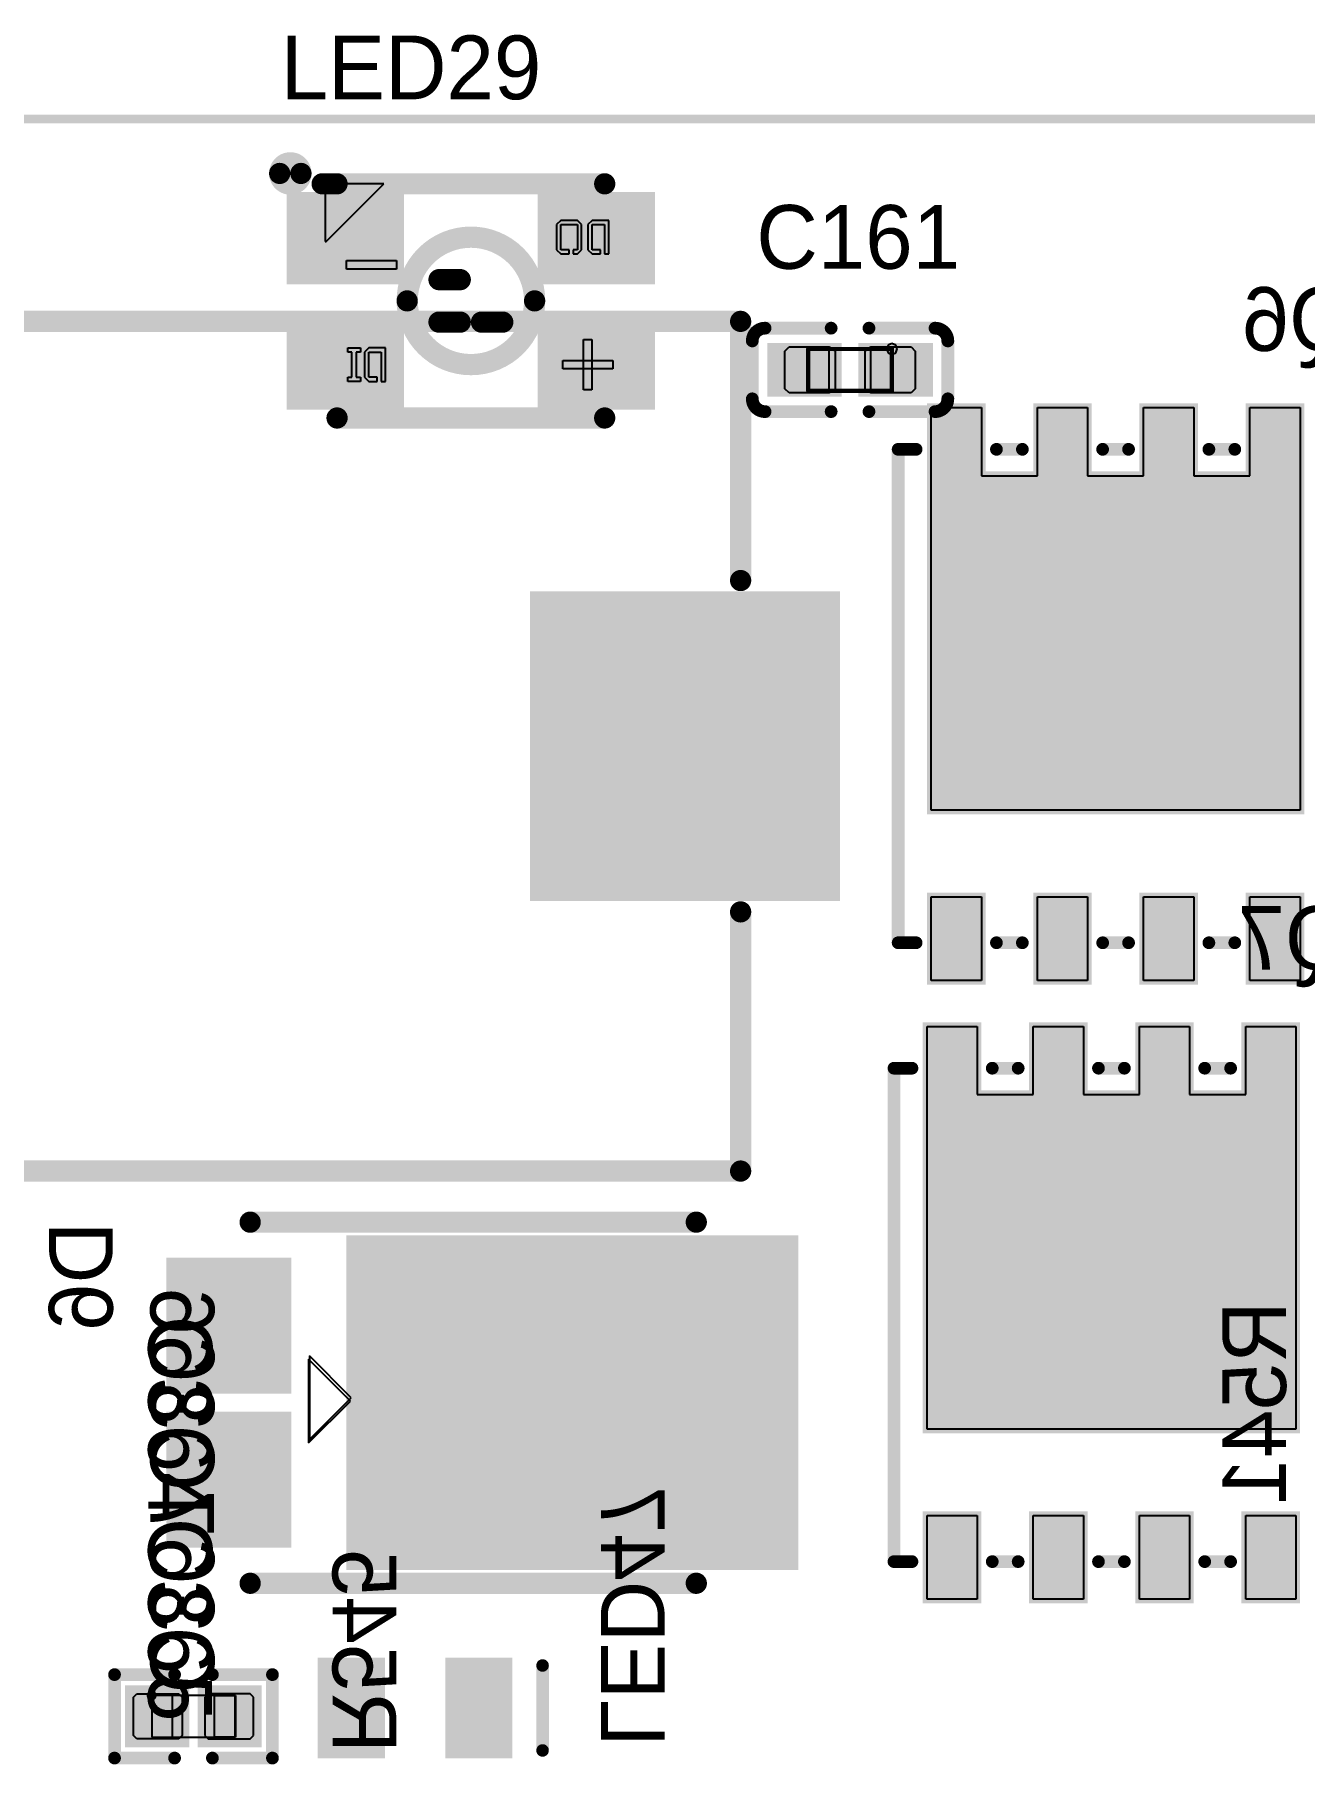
# Model space of a CAD drawing. Header units: millimetres. Extents: x 892 to 1144, y 1011 to 1123.
# Drawn here: x 1037.68 to 1052.86, y 1102.6 to 1123.28 of the extents above; entities that cross this region are included whole.
import ezdxf

# ---------------------------------------------------------------- set-up
doc = ezdxf.new("R2010")
doc.units = ezdxf.units.MM
for name, color, linetype in [('BottomLayer', 5, 'Continuous'), ('BottomOverlay', 54, 'Continuous'), ('BottomPaste', 16, 'Continuous'), ('BottomSolder', 6, 'Continuous'), ('KeepOutLayer', 6, 'Continuous'), ('Mechanical15', 56, 'Continuous'), ('Mechanical4', 56, 'Continuous'), ('Mechanical5', 56, 'Continuous'), ('Mechanical6', 56, 'Continuous'), ('TopLayer', 1, 'Continuous'), ('TopOverlay', 2, 'Continuous'), ('TopPaste', 8, 'Continuous'), ('TopSolder', 216, 'Continuous')]:
    doc.layers.add(name, color=color, linetype=linetype)

msp = doc.modelspace()

# ---------------------------------------------------------------- linework, layer by layer
at = {"layer": 'BottomLayer'}
for points in [[(1048.995, 1118.825), (1048.395, 1118.825), (1048.995, 1117.825), (1048.395, 1117.825)], [(1050.265, 1118.825), (1049.665, 1118.825), (1050.265, 1117.825), (1049.665, 1117.825)], [(1051.535, 1118.825), (1050.935, 1118.825), (1051.535, 1117.825), (1050.935, 1117.825)], [(1052.805, 1118.825), (1052.205, 1118.825), (1052.805, 1117.825), (1052.205, 1117.825)], [(1052.805, 1118.01), (1048.395, 1118.01), (1052.805, 1114.01), (1048.395, 1114.01)], [(1047.202, 1116.525), (1043.702, 1116.525), (1047.202, 1113.025), (1043.702, 1113.025)], [(1048.995, 1112.975), (1048.395, 1112.975), (1048.995, 1111.975), (1048.395, 1111.975)], [(1050.265, 1112.975), (1049.665, 1112.975), (1050.265, 1111.975), (1049.665, 1111.975)], [(1051.535, 1112.975), (1050.935, 1112.975), (1051.535, 1111.975), (1050.935, 1111.975)], [(1052.805, 1112.975), (1052.205, 1112.975), (1052.805, 1111.975), (1052.205, 1111.975)], [(1048.945, 1111.425), (1048.345, 1111.425), (1048.945, 1110.425), (1048.345, 1110.425)], [(1050.215, 1111.425), (1049.615, 1111.425), (1050.215, 1110.425), (1049.615, 1110.425)], [(1051.485, 1111.425), (1050.885, 1111.425), (1051.485, 1110.425), (1050.885, 1110.425)], [(1052.755, 1111.425), (1052.155, 1111.425), (1052.755, 1110.425), (1052.155, 1110.425)], [(1052.755, 1110.61), (1048.345, 1110.61), (1052.755, 1106.61), (1048.345, 1106.61)], [(1046.704, 1108.825), (1041.504, 1108.825), (1046.704, 1105.025), (1041.504, 1105.025)], [(1040.642, 1108.556), (1039.351, 1108.556), (1040.642, 1107.134), (1039.351, 1107.134)], [(1040.642, 1106.716), (1039.351, 1106.716), (1040.642, 1105.294), (1039.351, 1105.294)], [(1048.945, 1105.575), (1048.345, 1105.575), (1048.945, 1104.575), (1048.345, 1104.575)], [(1050.215, 1105.575), (1049.615, 1105.575), (1050.215, 1104.575), (1049.615, 1104.575)], [(1051.485, 1105.575), (1050.885, 1105.575), (1051.485, 1104.575), (1050.885, 1104.575)], [(1052.755, 1105.575), (1052.155, 1105.575), (1052.755, 1104.575), (1052.155, 1104.575)], [(1041.163, 1102.775), (1041.763, 1102.775), (1041.163, 1103.775), (1041.763, 1103.775)], [(1042.687, 1102.775), (1043.287, 1102.775), (1042.687, 1103.775), (1043.287, 1103.775)], [(1038.859, 1102.905), (1039.425, 1102.905), (1038.859, 1103.445), (1039.425, 1103.445)], [(1039.725, 1102.905), (1040.291, 1102.905), (1039.725, 1103.445), (1040.291, 1103.445)]]:
    msp.add_solid(points, dxfattribs=at)
at = {"layer": 'BottomOverlay'}
for p, q in [((1041.451, 1106.945), (1040.951, 1107.445)), ((1040.951, 1107.445), (1040.951, 1106.445)), ((1040.951, 1106.445), (1041.451, 1106.945))]:
    msp.add_line(p, q, dxfattribs=at)
for points, const_width in [([(1034.433, 1119.855), (1046.117, 1119.855)], 0.254), ([(1046.117, 1116.756), (1046.117, 1119.855)], 0.254), ([(1048, 1112.425), (1048, 1118.325)], 0.152), ([(1048, 1118.325), (1048.215, 1118.325)], 0.152), ([(1049.175, 1118.325), (1049.485, 1118.325)], 0.152), ([(1050.445, 1118.325), (1050.755, 1118.325)], 0.152), ([(1051.715, 1118.325), (1052.025, 1118.325)], 0.152), ([(1046.117, 1109.695), (1046.117, 1112.794)], 0.254), ([(1048, 1112.425), (1048.215, 1112.425)], 0.152), ([(1049.175, 1112.425), (1049.485, 1112.425)], 0.152), ([(1050.445, 1112.425), (1050.755, 1112.425)], 0.152), ([(1051.715, 1112.425), (1052.025, 1112.425)], 0.152), ([(1047.95, 1105.025), (1047.95, 1110.925)], 0.152), ([(1047.95, 1110.925), (1048.165, 1110.925)], 0.152), ([(1049.125, 1110.925), (1049.435, 1110.925)], 0.152), ([(1050.395, 1110.925), (1050.705, 1110.925)], 0.152), ([(1051.665, 1110.925), (1051.975, 1110.925)], 0.152), ([(1034.433, 1109.695), (1046.117, 1109.695)], 0.254), ([(1040.253, 1109.084), (1045.587, 1109.084)], 0.254), ([(1047.95, 1105.025), (1048.165, 1105.025)], 0.152), ([(1049.125, 1105.025), (1049.435, 1105.025)], 0.152), ([(1050.395, 1105.025), (1050.705, 1105.025)], 0.152), ([(1051.665, 1105.025), (1051.975, 1105.025)], 0.152), ([(1040.253, 1104.766), (1045.587, 1104.766)], 0.254), ([(1038.631, 1103.674), (1039.349, 1103.674)], 0.152), ([(1038.631, 1102.676), (1038.631, 1103.674)], 0.152), ([(1039.801, 1103.674), (1040.519, 1103.674)], 0.152), ([(1040.519, 1102.676), (1040.519, 1103.674)], 0.152), ([(1043.749, 1102.767), (1043.749, 1103.783)], 0.15), ([(1038.631, 1102.676), (1039.349, 1102.676)], 0.152), ([(1039.801, 1102.676), (1040.519, 1102.676)], 0.152)]:
    msp.add_lwpolyline(points, dxfattribs=dict(at, const_width=const_width))
for points, const_width in [([(1046.053, 1119.855, 1), (1046.18, 1119.855, 1)], 0.127), ([(1046.053, 1119.855, 1), (1046.18, 1119.855, 1)], 0.127), ([(1047.962, 1118.325, 1), (1048.038, 1118.325, 1)], 0.076), ([(1047.962, 1118.325, 1), (1048.038, 1118.325, 1)], 0.076), ([(1048.177, 1118.325, 1), (1048.253, 1118.325, 1)], 0.076), ([(1049.137, 1118.325, 1), (1049.213, 1118.325, 1)], 0.076), ([(1049.447, 1118.325, 1), (1049.523, 1118.325, 1)], 0.076), ([(1050.407, 1118.325, 1), (1050.483, 1118.325, 1)], 0.076), ([(1050.717, 1118.325, 1), (1050.793, 1118.325, 1)], 0.076), ([(1051.677, 1118.325, 1), (1051.753, 1118.325, 1)], 0.076), ([(1051.987, 1118.325, 1), (1052.063, 1118.325, 1)], 0.076), ([(1046.053, 1116.756, 1), (1046.18, 1116.756, 1)], 0.127), ([(1046.053, 1112.794, 1), (1046.18, 1112.794, 1)], 0.127), ([(1047.962, 1112.425, 1), (1048.038, 1112.425, 1)], 0.076), ([(1047.962, 1112.425, 1), (1048.038, 1112.425, 1)], 0.076), ([(1048.177, 1112.425, 1), (1048.253, 1112.425, 1)], 0.076), ([(1049.137, 1112.425, 1), (1049.213, 1112.425, 1)], 0.076), ([(1049.447, 1112.425, 1), (1049.523, 1112.425, 1)], 0.076), ([(1050.407, 1112.425, 1), (1050.483, 1112.425, 1)], 0.076), ([(1050.717, 1112.425, 1), (1050.793, 1112.425, 1)], 0.076), ([(1051.677, 1112.425, 1), (1051.753, 1112.425, 1)], 0.076), ([(1051.987, 1112.425, 1), (1052.063, 1112.425, 1)], 0.076), ([(1047.912, 1110.925, 1), (1047.988, 1110.925, 1)], 0.076), ([(1047.912, 1110.925, 1), (1047.988, 1110.925, 1)], 0.076), ([(1048.127, 1110.925, 1), (1048.203, 1110.925, 1)], 0.076), ([(1049.087, 1110.925, 1), (1049.163, 1110.925, 1)], 0.076), ([(1049.397, 1110.925, 1), (1049.473, 1110.925, 1)], 0.076), ([(1050.357, 1110.925, 1), (1050.433, 1110.925, 1)], 0.076), ([(1050.667, 1110.925, 1), (1050.743, 1110.925, 1)], 0.076), ([(1051.627, 1110.925, 1), (1051.703, 1110.925, 1)], 0.076), ([(1051.937, 1110.925, 1), (1052.013, 1110.925, 1)], 0.076), ([(1046.053, 1109.695, 1), (1046.18, 1109.695, 1)], 0.127), ([(1046.053, 1109.695, 1), (1046.18, 1109.695, 1)], 0.127), ([(1040.189, 1109.084, 1), (1040.316, 1109.084, 1)], 0.127), ([(1045.523, 1109.084, 1), (1045.65, 1109.084, 1)], 0.127), ([(1047.912, 1105.025, 1), (1047.988, 1105.025, 1)], 0.076), ([(1047.912, 1105.025, 1), (1047.988, 1105.025, 1)], 0.076), ([(1048.127, 1105.025, 1), (1048.203, 1105.025, 1)], 0.076), ([(1049.087, 1105.025, 1), (1049.163, 1105.025, 1)], 0.076), ([(1049.397, 1105.025, 1), (1049.473, 1105.025, 1)], 0.076), ([(1050.357, 1105.025, 1), (1050.433, 1105.025, 1)], 0.076), ([(1050.667, 1105.025, 1), (1050.743, 1105.025, 1)], 0.076), ([(1051.627, 1105.025, 1), (1051.703, 1105.025, 1)], 0.076), ([(1051.937, 1105.025, 1), (1052.013, 1105.025, 1)], 0.076), ([(1040.189, 1104.766, 1), (1040.316, 1104.766, 1)], 0.127), ([(1045.523, 1104.766, 1), (1045.65, 1104.766, 1)], 0.127), ([(1038.593, 1103.674, 1), (1038.669, 1103.674, 1)], 0.0762), ([(1038.593, 1103.674, 1), (1038.669, 1103.674, 1)], 0.0762), ([(1039.311, 1103.674, 1), (1039.387, 1103.674, 1)], 0.0762), ([(1039.763, 1103.674, 1), (1039.839, 1103.674, 1)], 0.0762), ([(1040.481, 1103.674, 1), (1040.557, 1103.674, 1)], 0.0762), ([(1040.481, 1103.674, 1), (1040.557, 1103.674, 1)], 0.0762), ([(1043.711, 1103.783, 1), (1043.786, 1103.783, 1)], 0.075), ([(1038.593, 1102.676, 1), (1038.669, 1102.676, 1)], 0.0762), ([(1038.593, 1102.676, 1), (1038.669, 1102.676, 1)], 0.0762), ([(1039.311, 1102.676, 1), (1039.387, 1102.676, 1)], 0.0762), ([(1039.763, 1102.676, 1), (1039.839, 1102.676, 1)], 0.0762), ([(1040.481, 1102.676, 1), (1040.557, 1102.676, 1)], 0.0762), ([(1040.481, 1102.676, 1), (1040.557, 1102.676, 1)], 0.0762), ([(1043.711, 1102.767, 1), (1043.786, 1102.767, 1)], 0.075)]:
    msp.add_lwpolyline(points, format="xyb", close=True, dxfattribs=dict(at, const_width=const_width))
at = {"layer": 'BottomPaste'}
for p, q in [((1048.395, 1114.01), (1048.395, 1118.825)), ((1048.395, 1118.825), (1048.995, 1118.825)), ((1048.995, 1118.825), (1048.995, 1118.01)), ((1049.665, 1118.01), (1049.665, 1118.825)), ((1049.665, 1118.825), (1050.265, 1118.825)), ((1050.265, 1118.825), (1050.265, 1118.01)), ((1050.935, 1118.01), (1050.935, 1118.825)), ((1050.935, 1118.825), (1051.535, 1118.825)), ((1051.535, 1118.825), (1051.535, 1118.01)), ((1052.205, 1118.01), (1052.205, 1118.825)), ((1052.205, 1118.825), (1052.805, 1118.825)), ((1052.805, 1118.825), (1052.805, 1114.01)), ((1048.995, 1118.01), (1049.665, 1118.01)), ((1050.265, 1118.01), (1050.935, 1118.01)), ((1051.535, 1118.01), (1052.205, 1118.01)), ((1052.805, 1114.01), (1048.395, 1114.01)), ((1048.395, 1111.975), (1048.395, 1112.975)), ((1048.395, 1112.975), (1048.995, 1112.975)), ((1048.995, 1112.975), (1048.995, 1111.975)), ((1049.665, 1111.975), (1049.665, 1112.975)), ((1049.665, 1112.975), (1050.265, 1112.975)), ((1050.265, 1112.975), (1050.265, 1111.975)), ((1050.935, 1111.975), (1050.935, 1112.975)), ((1050.935, 1112.975), (1051.535, 1112.975)), ((1051.535, 1112.975), (1051.535, 1111.975)), ((1052.205, 1111.975), (1052.205, 1112.975)), ((1052.205, 1112.975), (1052.805, 1112.975)), ((1052.805, 1112.975), (1052.805, 1111.975)), ((1048.995, 1111.975), (1048.395, 1111.975)), ((1050.265, 1111.975), (1049.665, 1111.975)), ((1051.535, 1111.975), (1050.935, 1111.975)), ((1052.805, 1111.975), (1052.205, 1111.975)), ((1048.345, 1106.61), (1048.345, 1111.425)), ((1048.345, 1111.425), (1048.945, 1111.425)), ((1048.945, 1111.425), (1048.945, 1110.61)), ((1049.615, 1110.61), (1049.615, 1111.425)), ((1049.615, 1111.425), (1050.215, 1111.425)), ((1050.215, 1111.425), (1050.215, 1110.61)), ((1050.885, 1110.61), (1050.885, 1111.425)), ((1050.885, 1111.425), (1051.485, 1111.425)), ((1051.485, 1111.425), (1051.485, 1110.61)), ((1052.155, 1110.61), (1052.155, 1111.425)), ((1052.155, 1111.425), (1052.755, 1111.425)), ((1052.755, 1111.425), (1052.755, 1106.61)), ((1048.945, 1110.61), (1049.615, 1110.61)), ((1050.215, 1110.61), (1050.885, 1110.61)), ((1051.485, 1110.61), (1052.155, 1110.61)), ((1052.755, 1106.61), (1048.345, 1106.61)), ((1048.345, 1104.575), (1048.345, 1105.575)), ((1048.345, 1105.575), (1048.945, 1105.575)), ((1048.945, 1105.575), (1048.945, 1104.575)), ((1049.615, 1104.575), (1049.615, 1105.575)), ((1049.615, 1105.575), (1050.215, 1105.575)), ((1050.215, 1105.575), (1050.215, 1104.575)), ((1050.885, 1104.575), (1050.885, 1105.575)), ((1050.885, 1105.575), (1051.485, 1105.575)), ((1051.485, 1105.575), (1051.485, 1104.575)), ((1052.155, 1104.575), (1052.155, 1105.575)), ((1052.155, 1105.575), (1052.755, 1105.575)), ((1052.755, 1105.575), (1052.755, 1104.575)), ((1048.945, 1104.575), (1048.345, 1104.575)), ((1050.215, 1104.575), (1049.615, 1104.575)), ((1051.485, 1104.575), (1050.885, 1104.575)), ((1052.755, 1104.575), (1052.155, 1104.575)), ((1038.859, 1103.405), (1038.899, 1103.445)), ((1038.859, 1102.945), (1038.859, 1103.405)), ((1038.899, 1103.445), (1039.4, 1103.445)), ((1039.4, 1103.445), (1039.44, 1103.405)), ((1039.44, 1103.405), (1039.44, 1102.945)), ((1039.75, 1103.445), (1039.71, 1103.405)), ((1039.71, 1103.405), (1039.71, 1102.945)), ((1040.251, 1103.445), (1039.75, 1103.445)), ((1040.291, 1103.405), (1040.251, 1103.445)), ((1040.291, 1102.945), (1040.291, 1103.405)), ((1038.899, 1102.905), (1038.859, 1102.945)), ((1039.4, 1102.905), (1038.899, 1102.905)), ((1039.44, 1102.945), (1039.4, 1102.905)), ((1039.71, 1102.945), (1039.75, 1102.905)), ((1039.75, 1102.905), (1040.251, 1102.905)), ((1040.251, 1102.905), (1040.291, 1102.945))]:
    msp.add_line(p, q, dxfattribs=at)
for points in [[(1047.202, 1116.525), (1043.702, 1116.525), (1047.202, 1113.025), (1043.702, 1113.025)], [(1046.704, 1108.825), (1041.504, 1108.825), (1046.704, 1105.025), (1041.504, 1105.025)], [(1040.642, 1108.556), (1039.351, 1108.556), (1040.642, 1107.134), (1039.351, 1107.134)], [(1040.642, 1106.716), (1039.351, 1106.716), (1040.642, 1105.294), (1039.351, 1105.294)], [(1041.163, 1102.775), (1041.763, 1102.775), (1041.163, 1103.775), (1041.763, 1103.775)], [(1042.687, 1102.775), (1043.287, 1102.775), (1042.687, 1103.775), (1043.287, 1103.775)], [(1038.859, 1102.905), (1039.425, 1102.905), (1038.859, 1103.445), (1039.425, 1103.445)], [(1039.725, 1102.905), (1040.291, 1102.905), (1039.725, 1103.445), (1040.291, 1103.445)]]:
    msp.add_solid(points, dxfattribs=at)
at = {"layer": 'BottomSolder'}
for points in [[(1049.045, 1118.875), (1048.345, 1118.875), (1049.045, 1117.775), (1048.345, 1117.775)], [(1050.315, 1118.875), (1049.615, 1118.875), (1050.315, 1117.775), (1049.615, 1117.775)], [(1051.585, 1118.875), (1050.885, 1118.875), (1051.585, 1117.775), (1050.885, 1117.775)], [(1052.855, 1118.875), (1052.155, 1118.875), (1052.855, 1117.775), (1052.155, 1117.775)], [(1052.855, 1118.06), (1048.345, 1118.06), (1052.855, 1113.96), (1048.345, 1113.96)], [(1047.304, 1116.627), (1043.6, 1116.627), (1047.304, 1112.923), (1043.6, 1112.923)], [(1049.045, 1113.025), (1048.345, 1113.025), (1049.045, 1111.925), (1048.345, 1111.925)], [(1050.315, 1113.025), (1049.615, 1113.025), (1050.315, 1111.925), (1049.615, 1111.925)], [(1051.585, 1113.025), (1050.885, 1113.025), (1051.585, 1111.925), (1050.885, 1111.925)], [(1052.855, 1113.025), (1052.155, 1113.025), (1052.855, 1111.925), (1052.155, 1111.925)], [(1048.995, 1111.475), (1048.295, 1111.475), (1048.995, 1110.375), (1048.295, 1110.375)], [(1050.265, 1111.475), (1049.565, 1111.475), (1050.265, 1110.375), (1049.565, 1110.375)], [(1051.535, 1111.475), (1050.835, 1111.475), (1051.535, 1110.375), (1050.835, 1110.375)], [(1052.805, 1111.475), (1052.105, 1111.475), (1052.805, 1110.375), (1052.105, 1110.375)], [(1052.805, 1110.66), (1048.295, 1110.66), (1052.805, 1106.56), (1048.295, 1106.56)], [(1046.805, 1108.927), (1041.402, 1108.927), (1046.805, 1104.923), (1041.402, 1104.923)], [(1040.743, 1108.658), (1039.25, 1108.658), (1040.743, 1107.032), (1039.25, 1107.032)], [(1040.743, 1106.818), (1039.25, 1106.818), (1040.743, 1105.192), (1039.25, 1105.192)], [(1048.995, 1105.625), (1048.295, 1105.625), (1048.995, 1104.525), (1048.295, 1104.525)], [(1050.265, 1105.625), (1049.565, 1105.625), (1050.265, 1104.525), (1049.565, 1104.525)], [(1051.535, 1105.625), (1050.835, 1105.625), (1051.535, 1104.525), (1050.835, 1104.525)], [(1052.805, 1105.625), (1052.105, 1105.625), (1052.805, 1104.525), (1052.105, 1104.525)], [(1041.061, 1102.673), (1041.865, 1102.673), (1041.061, 1103.877), (1041.865, 1103.877)], [(1042.585, 1102.673), (1043.389, 1102.673), (1042.585, 1103.877), (1043.389, 1103.877)], [(1038.758, 1102.803), (1039.527, 1102.803), (1038.758, 1103.547), (1039.527, 1103.547)], [(1039.623, 1102.803), (1040.392, 1102.803), (1039.623, 1103.547), (1040.392, 1103.547)]]:
    msp.add_solid(points, dxfattribs=at)
at = {"layer": 'KeepOutLayer', "const_width": 0.1}
msp.add_lwpolyline([(891.925, 1122.275), (1123.925, 1122.275)], dxfattribs=at)
at = {"layer": 'Mechanical15'}
for p, q in [((1047.175, 1119.525), (1046.925, 1119.525)), ((1046.925, 1119.525), (1046.925, 1119.025)), ((1047.175, 1119.025), (1047.175, 1119.525)), ((1047.675, 1119.525), (1047.925, 1119.525)), ((1047.675, 1119.025), (1047.675, 1119.525)), ((1047.879, 1119.571), (1047.86, 1119.525)), ((1047.86, 1119.525), (1047.86, 1119.525)), ((1047.86, 1119.525), (1047.879, 1119.479)), ((1047.925, 1119.59), (1047.879, 1119.571)), ((1047.879, 1119.479), (1047.925, 1119.46)), ((1047.971, 1119.571), (1047.925, 1119.59)), ((1047.925, 1119.525), (1047.925, 1119.025)), ((1047.925, 1119.46), (1047.971, 1119.479)), ((1047.99, 1119.525), (1047.971, 1119.571)), ((1047.971, 1119.479), (1047.99, 1119.525)), ((1047.99, 1119.525), (1047.99, 1119.525)), ((1046.925, 1119.025), (1047.175, 1119.025)), ((1047.925, 1119.025), (1047.675, 1119.025))]:
    msp.add_line(p, q, dxfattribs=at)
at = {"layer": 'Mechanical15', "const_width": 0.0508}
for points in [[(1046.925, 1119.525), (1047.925, 1119.525)], [(1046.925, 1119.025), (1046.925, 1119.525)], [(1047.925, 1119.025), (1047.925, 1119.525)], [(1046.925, 1119.025), (1047.925, 1119.025)]]:
    msp.add_lwpolyline(points, dxfattribs=at)
at = {"layer": 'Mechanical15', "const_width": 0.0254}
for points in [[(1046.912, 1119.525, 1), (1046.938, 1119.525, 1)], [(1046.912, 1119.525, 1), (1046.938, 1119.525, 1)], [(1047.912, 1119.525, 1), (1047.938, 1119.525, 1)], [(1047.912, 1119.525, 1), (1047.938, 1119.525, 1)], [(1046.912, 1119.025, 1), (1046.938, 1119.025, 1)], [(1046.912, 1119.025, 1), (1046.938, 1119.025, 1)], [(1047.912, 1119.025, 1), (1047.938, 1119.025, 1)], [(1047.912, 1119.025, 1), (1047.938, 1119.025, 1)]]:
    msp.add_lwpolyline(points, format="xyb", close=True, dxfattribs=at)
at = {"layer": 'Mechanical4'}
for p, q in [((1040.075, 1103.425), (1039.075, 1103.425)), ((1039.075, 1103.425), (1039.075, 1102.925)), ((1040.075, 1102.925), (1040.075, 1103.425)), ((1039.075, 1102.925), (1040.075, 1102.925))]:
    msp.add_line(p, q, dxfattribs=at)
at = {"layer": 'Mechanical5'}
for p, q in [((1039.325, 1103.425), (1039.075, 1103.425)), ((1039.075, 1103.425), (1039.075, 1102.925)), ((1039.325, 1102.925), (1039.325, 1103.425)), ((1039.826, 1103.425), (1040.076, 1103.425)), ((1039.826, 1102.925), (1039.826, 1103.425)), ((1040.076, 1103.425), (1040.076, 1102.925)), ((1039.075, 1102.925), (1039.325, 1102.925)), ((1040.076, 1102.925), (1039.826, 1102.925))]:
    msp.add_line(p, q, dxfattribs=at)
at = {"layer": 'Mechanical6'}
for p, q in [((1041.851, 1121.5), (1041.151, 1121.5)), ((1041.151, 1121.5), (1041.151, 1120.81)), ((1041.161, 1120.81), (1041.851, 1121.5)), ((1043.966, 1121.062), (1043.916, 1121.012)), ((1043.916, 1121.012), (1043.916, 1120.712)), ((1044.166, 1121.062), (1043.966, 1121.062)), ((1043.966, 1120.712), (1043.966, 1121.012)), ((1043.966, 1121.012), (1044.166, 1121.012)), ((1044.216, 1121.012), (1044.166, 1121.062)), ((1044.166, 1121.012), (1044.166, 1120.712)), ((1044.216, 1120.712), (1044.216, 1121.012)), ((1044.216, 1121.012), (1044.216, 1121.012)), ((1044.341, 1121.062), (1044.291, 1121.012)), ((1044.291, 1121.012), (1044.291, 1120.712)), ((1044.541, 1121.062), (1044.341, 1121.062)), ((1044.341, 1120.712), (1044.341, 1121.012)), ((1044.341, 1121.012), (1044.491, 1121.012)), ((1044.491, 1121.012), (1044.491, 1120.662)), ((1044.541, 1120.662), (1044.541, 1121.062)), ((1041.151, 1120.81), (1041.161, 1120.81)), ((1043.916, 1120.712), (1043.966, 1120.662)), ((1044.066, 1120.712), (1043.966, 1120.712)), ((1043.966, 1120.662), (1044.066, 1120.662)), ((1044.066, 1120.662), (1044.066, 1120.712)), ((1044.166, 1120.712), (1044.116, 1120.712)), ((1044.116, 1120.712), (1044.116, 1120.662)), ((1044.116, 1120.662), (1044.166, 1120.662)), ((1044.166, 1120.662), (1044.216, 1120.712)), ((1044.291, 1120.712), (1044.341, 1120.662)), ((1044.441, 1120.712), (1044.341, 1120.712)), ((1044.341, 1120.662), (1044.441, 1120.662)), ((1044.441, 1120.662), (1044.441, 1120.712)), ((1044.491, 1120.662), (1044.541, 1120.662)), ((1041.403, 1120.481), (1041.403, 1120.581)), ((1041.403, 1120.581), (1042.003, 1120.581)), ((1042.003, 1120.481), (1041.403, 1120.481)), ((1042.003, 1120.581), (1042.003, 1120.481)), ((1044.239, 1119.638), (1044.339, 1119.638)), ((1044.239, 1119.038), (1044.239, 1119.638)), ((1044.339, 1119.638), (1044.339, 1119.038)), ((1041.42, 1119.538), (1041.57, 1119.538)), ((1041.42, 1119.488), (1041.42, 1119.538)), ((1041.47, 1119.488), (1041.42, 1119.488)), ((1041.47, 1119.188), (1041.47, 1119.488)), ((1041.57, 1119.488), (1041.52, 1119.488)), ((1041.52, 1119.488), (1041.52, 1119.188)), ((1041.57, 1119.538), (1041.57, 1119.488)), ((1041.67, 1119.538), (1041.62, 1119.488)), ((1041.62, 1119.488), (1041.62, 1119.188)), ((1041.87, 1119.538), (1041.67, 1119.538)), ((1041.67, 1119.188), (1041.67, 1119.488)), ((1041.67, 1119.488), (1041.82, 1119.488)), ((1041.82, 1119.488), (1041.82, 1119.138)), ((1041.87, 1119.138), (1041.87, 1119.538)), ((1043.989, 1119.288), (1043.989, 1119.388)), ((1043.989, 1119.388), (1044.589, 1119.388)), ((1044.589, 1119.288), (1043.989, 1119.288)), ((1044.589, 1119.388), (1044.589, 1119.288)), ((1041.42, 1119.138), (1041.42, 1119.188)), ((1041.42, 1119.188), (1041.47, 1119.188)), ((1041.57, 1119.138), (1041.42, 1119.138)), ((1041.52, 1119.188), (1041.57, 1119.188)), ((1041.57, 1119.188), (1041.57, 1119.138)), ((1041.62, 1119.188), (1041.67, 1119.138)), ((1041.77, 1119.188), (1041.67, 1119.188)), ((1041.67, 1119.138), (1041.77, 1119.138)), ((1041.77, 1119.138), (1041.77, 1119.188)), ((1041.82, 1119.138), (1041.87, 1119.138)), ((1044.339, 1119.038), (1044.239, 1119.038)), ((1041.461, 1106.985), (1040.961, 1107.485)), ((1040.961, 1107.485), (1040.961, 1106.485)), ((1040.961, 1106.485), (1041.461, 1106.985))]:
    msp.add_line(p, q, dxfattribs=at)
for points, const_width in [([(1052.7, 1112.325, 1), (1052.4, 1112.325, 1)], 0.3), ([(1052.325, 1112.325, 1), (1052.475, 1112.325, 1)], 0.15), ([(1052.625, 1112.325, 1), (1052.775, 1112.325, 1)], 0.15), ([(1052.65, 1104.925, 1), (1052.35, 1104.925, 1)], 0.3), ([(1052.275, 1104.925, 1), (1052.425, 1104.925, 1)], 0.15), ([(1052.575, 1104.925, 1), (1052.725, 1104.925, 1)], 0.15), ([(1039.105, 1103.425, 1), (1039.045, 1103.425, 1)], 0.06), ([(1039.03, 1103.425, 1), (1039.06, 1103.425, 1)], 0.03), ([(1039.09, 1103.425, 1), (1039.12, 1103.425, 1)], 0.03)]:
    msp.add_lwpolyline(points, format="xyb", close=True, dxfattribs=dict(at, const_width=const_width))
at = {"layer": 'TopLayer'}
for points in [[(1040.792, 1120.4), (1041.992, 1120.4), (1040.792, 1121.3), (1041.992, 1121.3)], [(1043.792, 1120.4), (1044.992, 1120.4), (1043.792, 1121.3), (1044.992, 1121.3)], [(1040.792, 1118.9), (1041.992, 1118.9), (1040.792, 1119.8), (1041.992, 1119.8)], [(1043.792, 1118.9), (1044.992, 1118.9), (1043.792, 1119.8), (1044.992, 1119.8)], [(1047.275, 1119.545), (1046.485, 1119.545), (1047.275, 1119.005), (1046.485, 1119.005)], [(1048.365, 1119.545), (1047.575, 1119.545), (1048.365, 1119.005), (1047.575, 1119.005)]]:
    msp.add_solid(points, dxfattribs=at)
at = {"layer": 'TopOverlay'}
for points, const_width in [([(1040.86, 1121.624, 1), (1040.606, 1121.624, 1)], 0.254), ([(1040.542, 1121.624, 1), (1040.669, 1121.624, 1)], 0.127), ([(1040.796, 1121.624, 1), (1040.923, 1121.624, 1)], 0.127), ([(1041.05, 1121.5, 1), (1041.177, 1121.5, 1)], 0.127), ([(1041.228, 1121.5, 1), (1041.355, 1121.5, 1)], 0.127), ([(1041.228, 1121.5, 1), (1041.355, 1121.5, 1)], 0.127), ([(1044.428, 1121.5, 1), (1044.555, 1121.5, 1)], 0.127), ([(1043.654, 1120.1, 1), (1042.13, 1120.1, 1)], 0.254), ([(1042.447, 1120.354, 1), (1042.574, 1120.354, 1)], 0.127), ([(1042.701, 1120.354, 1), (1042.828, 1120.354, 1)], 0.127), ([(1042.066, 1120.1, 1), (1042.193, 1120.1, 1)], 0.127), ([(1043.59, 1120.1, 1), (1043.717, 1120.1, 1)], 0.127), ([(1042.447, 1119.846, 1), (1042.574, 1119.846, 1)], 0.127), ([(1042.701, 1119.846, 1), (1042.828, 1119.846, 1)], 0.127), ([(1042.955, 1119.846, 1), (1043.082, 1119.846, 1)], 0.127), ([(1043.209, 1119.846, 1), (1043.336, 1119.846, 1)], 0.127), ([(1046.371, 1119.774, 1), (1046.447, 1119.774, 1)], 0.0762), ([(1046.371, 1119.774, 1), (1046.447, 1119.774, 1)], 0.0762), ([(1047.161, 1119.774, 1), (1047.237, 1119.774, 1)], 0.0762), ([(1047.613, 1119.774, 1), (1047.689, 1119.774, 1)], 0.0762), ([(1048.403, 1119.774, 1), (1048.479, 1119.774, 1)], 0.0762), ([(1048.403, 1119.774, 1), (1048.479, 1119.774, 1)], 0.0762), ([(1046.218, 1119.621, 1), (1046.294, 1119.621, 1)], 0.0762), ([(1046.218, 1119.621, 1), (1046.294, 1119.621, 1)], 0.0762), ([(1048.556, 1119.621, 1), (1048.632, 1119.621, 1)], 0.0762), ([(1048.556, 1119.621, 1), (1048.632, 1119.621, 1)], 0.0762), ([(1046.218, 1118.929, 1), (1046.294, 1118.929, 1)], 0.0762), ([(1046.218, 1118.929, 1), (1046.294, 1118.929, 1)], 0.0762), ([(1048.556, 1118.929, 1), (1048.632, 1118.929, 1)], 0.0762), ([(1048.556, 1118.929, 1), (1048.632, 1118.929, 1)], 0.0762), ([(1041.228, 1118.7, 1), (1041.355, 1118.7, 1)], 0.127), ([(1044.428, 1118.7, 1), (1044.555, 1118.7, 1)], 0.127), ([(1046.371, 1118.776, 1), (1046.447, 1118.776, 1)], 0.0762), ([(1046.371, 1118.776, 1), (1046.447, 1118.776, 1)], 0.0762), ([(1047.161, 1118.776, 1), (1047.237, 1118.776, 1)], 0.0762), ([(1047.613, 1118.776, 1), (1047.689, 1118.776, 1)], 0.0762), ([(1048.403, 1118.776, 1), (1048.479, 1118.776, 1)], 0.0762), ([(1048.403, 1118.776, 1), (1048.479, 1118.776, 1)], 0.0762)]:
    msp.add_lwpolyline(points, format="xyb", close=True, dxfattribs=dict(at, const_width=const_width))
for points, const_width in [([(1041.114, 1121.5), (1041.292, 1121.5)], 0.254), ([(1041.292, 1121.5), (1044.492, 1121.5)], 0.254), ([(1042.511, 1120.354), (1042.765, 1120.354)], 0.254), ([(1042.511, 1119.846), (1042.765, 1119.846)], 0.254), ([(1043.019, 1119.846), (1043.273, 1119.846)], 0.254), ([(1046.409, 1119.774), (1047.199, 1119.774)], 0.152), ([(1047.651, 1119.774), (1048.441, 1119.774)], 0.152), ([(1046.256, 1118.929), (1046.256, 1119.621)], 0.152), ([(1048.594, 1118.929), (1048.594, 1119.621)], 0.152), ([(1041.292, 1118.7), (1044.492, 1118.7)], 0.254), ([(1046.409, 1118.776), (1047.199, 1118.776)], 0.152), ([(1047.651, 1118.776), (1048.441, 1118.776)], 0.152)]:
    msp.add_lwpolyline(points, dxfattribs=dict(at, const_width=const_width))
at = {"layer": 'TopOverlay', "const_width": 0.152}
for points in [[(1046.256, 1119.621, -0.414214), (1046.409, 1119.774)], [(1048.441, 1119.774, -0.414214), (1048.594, 1119.621)], [(1046.409, 1118.776, -0.414214), (1046.256, 1118.929)], [(1048.594, 1118.929, -0.414214), (1048.441, 1118.776)]]:
    msp.add_lwpolyline(points, format="xyb", dxfattribs=at)
at = {"layer": 'TopPaste'}
for p, q in [((1046.645, 1119.5), (1046.695, 1119.55)), ((1046.645, 1119.05), (1046.645, 1119.5)), ((1046.695, 1119.55), (1047.175, 1119.55)), ((1047.175, 1119.55), (1047.245, 1119.5)), ((1047.245, 1119.5), (1047.245, 1119.05)), ((1047.605, 1119.5), (1047.675, 1119.55)), ((1047.605, 1119.05), (1047.605, 1119.5)), ((1047.675, 1119.55), (1048.155, 1119.55)), ((1048.155, 1119.55), (1048.205, 1119.5)), ((1048.205, 1119.5), (1048.205, 1119.05)), ((1046.695, 1119), (1046.645, 1119.05)), ((1047.245, 1119.05), (1047.175, 1119)), ((1047.675, 1119), (1047.605, 1119.05)), ((1048.205, 1119.05), (1048.155, 1119)), ((1047.175, 1119), (1046.695, 1119)), ((1048.155, 1119), (1047.675, 1119))]:
    msp.add_line(p, q, dxfattribs=at)
for points in [[(1040.792, 1120.4), (1041.992, 1120.4), (1040.792, 1121.3), (1041.992, 1121.3)], [(1043.792, 1120.4), (1044.992, 1120.4), (1043.792, 1121.3), (1044.992, 1121.3)], [(1040.792, 1118.9), (1041.992, 1118.9), (1040.792, 1119.8), (1041.992, 1119.8)], [(1043.792, 1118.9), (1044.992, 1118.9), (1043.792, 1119.8), (1044.992, 1119.8)], [(1047.275, 1119.545), (1046.485, 1119.545), (1047.275, 1119.005), (1046.485, 1119.005)], [(1048.365, 1119.545), (1047.575, 1119.545), (1048.365, 1119.005), (1047.575, 1119.005)]]:
    msp.add_solid(points, dxfattribs=at)
at = {"layer": 'TopSolder'}
for points in [[(1040.69, 1120.298), (1042.093, 1120.298), (1040.69, 1121.402), (1042.093, 1121.402)], [(1043.69, 1120.298), (1045.093, 1120.298), (1043.69, 1121.402), (1045.093, 1121.402)], [(1040.69, 1118.798), (1042.093, 1118.798), (1040.69, 1119.902), (1042.093, 1119.902)], [(1043.69, 1118.798), (1045.093, 1118.798), (1043.69, 1119.902), (1045.093, 1119.902)], [(1047.326, 1119.596), (1046.434, 1119.596), (1047.326, 1118.954), (1046.434, 1118.954)], [(1048.416, 1119.596), (1047.524, 1119.596), (1048.416, 1118.954), (1047.524, 1118.954)]]:
    msp.add_solid(points, dxfattribs=at)

# ---------------------------------------------------------------- texts
at = {"layer": 'BottomOverlay', "text_generation_flag": 2}
for s, p in [('Q6', (1053.469, 1119.502)), ('Q7', (1053.419, 1112.102))]:
    msp.add_text(s, height=0.762, dxfattribs=at).set_placement(p)
for s, rotation, p in [('D6', 90, (1038.609, 1109.089)), ('C366', 270, (1039.06, 1105.864)), ('R541', 90, (1052.637, 1108.137)), ('C367', 270, (1039.06, 1103.448)), ('LED47', 270, (1044.447, 1102.813)), ('R545', 270, (1041.238, 1102.738))]:
    msp.add_text(s, height=0.762, rotation=rotation, dxfattribs=at).set_placement(p)
at = {"layer": 'TopOverlay'}
for s, p in [('LED29', (1040.618, 1122.511)), ('C161', (1046.304, 1120.484))]:
    msp.add_text(s, height=0.762, dxfattribs=at).set_placement(p)
for s, p in [('C364', (1039.035, 1107.965)), ('C365', (1039.035, 1105.549))]:
    msp.add_text(s, height=0.762, rotation=270, dxfattribs=at).set_placement(p)

doc.saveas('drawing.dxf')
